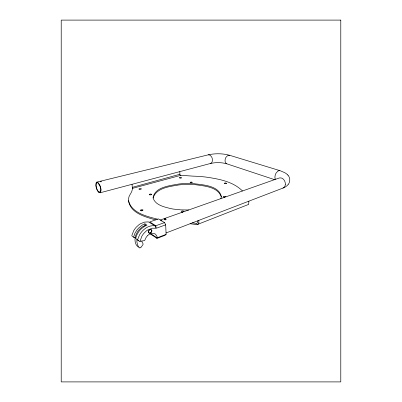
<?xml version="1.0" encoding="UTF-8"?>
<svg xmlns="http://www.w3.org/2000/svg" width="402" height="402" viewBox="0 0 402 402"><rect width="100%" height="100%" fill="white"/><g stroke="black" fill="none" stroke-linecap="round" stroke-linejoin="round"><path stroke-width="0.6" d="M242.476 190.98C232.944 181.408 218.708 178.95 205.869 177.066A135.801 135.801 0 0 0 193.025 176.141L180.905 175.297L132.364 188.402M248.878 201.161L248.727 203.548A2.784 2.784 0 0 1 248.627 204.045M153.097 198.025C156.257 187.709 169.94 186.563 178.996 184.92A84.732 84.732 0 0 1 195.211 184.674C204.246 186.025 217.849 186.754 221.301 196.9M285.34 184.397L285.179 185.362A4.553 4.553 0 0 1 284.355 187.015L283.098 188.025L166.046 232.964M139.64 241.23L140.047 241.316L141.74 236.471A18.452 18.452 0 0 1 143.911 233.296L146.077 231.165A15.201 15.201 0 0 1 147.876 229.894L152.298 228.195L155.845 228.276L155.152 225.844M141.112 247.16L142.911 244.733A1.779 1.779 0 0 0 143.077 244.125L142.921 243.396A4.769 4.769 0 0 1 141.856 241.12M190.146 182.257L190.332 182.659A2.568 2.568 0 0 0 191.754 182.699L191.885 182.699A1.015 1.015 0 0 0 192.161 182.578L192.297 182.367A1.849 1.849 0 0 0 190.216 182.357M149.253 194.337L149.449 194.784A2.603 2.603 0 0 0 150.986 194.784M288.063 184.603L287.948 184.744A9.065 9.065 0 0 1 287.118 185.608L286.008 186.498A14.708 14.708 0 0 1 282.923 188.076M150.167 232.879L150.72 232.567A2.573 2.573 0 0 0 151.459 231.592L151.509 231.467A1.955 1.955 0 0 0 151.624 230.587L150.876 229.547L149.68 229.738A2.392 2.392 0 0 0 149.112 230.175L148.398 231.843A1.452 1.452 0 0 0 149.036 233.029L149.318 233.165A1.236 1.236 0 0 0 149.951 233.215L151.328 232.306A3.206 3.206 0 0 0 151.735 231.577C152.881 229.381 149.454 228.602 148.785 230.612A2.342 2.342 0 0 0 148.509 231.462L148.991 232.793A1.281 1.281 0 0 0 150.157 232.853M140.419 210.085L140.67 210.678A2.688 2.688 0 0 0 142.368 210.633M138.981 188.925L139.172 189.337A2.598 2.598 0 0 0 140.7 189.307A1.452 1.452 0 0 0 141.047 189.211L141.233 188.834M147.765 235.466C150.011 232.909 155.182 232.115 156.72 235.808A5.432 5.432 0 0 1 157.167 237.808L166.111 234.351L165.679 224.824L164.559 222.587L158.433 218.894L149.74 221.934L155.79 225.758L164.559 222.587M157.142 237.838L150.609 233.652M223.623 196.508L223.839 197.015M166.111 234.351L165.152 235.25L157.443 238.24A2.442 2.442 0 0 1 157.041 238.366L150.147 233.858M179.413 177.649L179.588 178.021A2.538 2.538 0 0 0 181.006 178.036M224.416 183.141L224.607 183.563A2.618 2.618 0 0 0 226.04 183.644L226.236 183.624A0.744 0.744 0 0 0 226.512 183.483L226.547 183.252M248.275 204.558L197.633 224.396A1.854 1.854 0 0 0 198.879 222.703M145.082 225.482L142.268 226.909L139.68 229.085A18.025 18.025 0 0 0 137.504 231.803L135.931 234.863A14.447 14.447 0 0 0 135.238 237.291C134.429 241.094 135.444 245.728 139.208 247.612L137.635 245.185L136.921 242.004A11.437 11.437 0 0 1 137.012 239.647M165.679 224.824L156.403 228.23L155.674 225.793M138.278 240.557A2.317 2.317 0 0 0 138.499 240.733L135.851 238.597A1.317 1.317 0 0 1 135.836 237.793L136.896 234.788L138.625 231.864A21.859 21.859 0 0 1 140.851 229.215L144.288 226.437L146.986 225.165L144.941 223.834L142.248 225.09L138.831 227.839A21.572 21.572 0 0 0 136.615 230.467L134.896 233.366L133.846 236.351A1.306 1.306 0 0 0 133.861 237.15L134.183 237.587A0.98 0.98 0 0 0 134.866 237.753L135.142 237.733M160.282 220.01L279.315 177.97L280.933 177.92A4.643 4.643 0 0 1 282.646 178.634L283.224 179.086A6.563 6.563 0 0 1 285.309 184.397M97.013 182.639L96.299 183.438L96.088 185.191A11.769 11.769 0 0 0 97.545 190.337C99.42 194.839 102.093 189.769 100.254 187.081A13.286 13.286 0 0 0 99.671 185.458L97.786 182.809M287.525 174.754A13.08 13.08 0 0 0 284.541 172.574L280.134 170.704L229.612 155.283C222.733 153.398 215.351 153.293 208.392 154.8L96.862 182.101L96.023 183.136L95.847 185.171A13.226 13.226 0 0 0 97.445 190.659M150.996 194.819L151.062 194.799A1.392 1.392 0 0 0 151.393 194.663L151.559 194.246M165.262 219.185L165.383 218.929A0.754 0.754 0 0 0 164.941 218.919L164.87 219.17A0.719 0.719 0 0 0 165.262 219.18M97.425 190.669C99.45 195.191 102.063 191.387 100.721 188.086A14.572 14.572 0 0 0 99.807 185.176L98.314 182.784L96.862 182.101M99.937 192.824L210.738 163.403L211.593 162.745L212.191 161.589A4.553 4.553 0 0 0 212.402 160.142L212.331 159.086A7.035 7.035 0 0 0 211.678 157.026L210.151 155.197L208.392 154.8M132.293 187.367L179.875 174.287L179.81 171.609M181.016 178.066L181.076 178.046A1.06 1.06 0 0 0 181.357 177.935L181.493 177.729A1.844 1.844 0 0 0 179.478 177.744M210.547 163.453C215.884 162.247 221.577 162.328 226.849 163.83L274.561 179.649M100.656 181.312L101.198 181.232M100.701 181.815L101.078 181.774M101.128 181.81L100.822 181.825M140.047 241.316L144.429 240.597A2.241 2.241 0 0 0 144.81 240.205L146.032 237.602A10.437 10.437 0 0 1 147.765 235.466M188.684 209.98L181.031 209.879L173.533 209.105A64.25 64.25 0 0 1 170.935 208.643C164.428 206.99 155.353 205.281 153.077 197.95C154.539 186.835 170.247 185.689 178.975 183.98A85.857 85.857 0 0 1 193.598 183.624C202.829 184.945 218.527 185.327 221.341 196.397A5.688 5.688 0 0 1 220.788 198.633M182.759 212.07L182.619 212.07A2.965 2.965 0 0 0 182.106 212.12M190.096 223.728L196.065 224.532M192.362 222.859L196.06 223.386A1.497 1.497 0 0 0 196.799 223.336M157.549 219.206C146.851 216.341 131.565 213.085 128.519 200.633A8.944 8.944 0 0 1 128.585 198.462C128.901 195.121 131.916 192.854 132.293 189.538A7.347 7.347 0 0 0 132.369 188.593M155.614 219.884C145.363 216.954 130.203 213.166 128.519 200.633M279.827 170.609L277.928 171.011L276.099 173.061A9.115 9.115 0 0 0 275.169 175.393L274.968 176.584A5.99 5.99 0 0 0 275.033 178.272L275.415 179.347M229.612 155.283L227.713 155.564L225.989 157.323A6.764 6.764 0 0 0 225.195 159.373L225.075 160.433A4.367 4.367 0 0 0 225.231 161.87L225.944 163.237L226.849 163.83M164.453 219.763L165.468 219.869A1.477 1.477 0 0 0 165.75 219.799A0.623 0.623 0 0 0 165.931 219.698M145.544 225.783L145.057 225.467L144.941 223.834M131.926 235.944L134.183 237.587M156.785 238.346L156.805 238.195A1.146 1.146 0 0 1 156.981 237.994M287.5 174.78L288.365 175.82M142.951 209.97L142.71 210.527A1.593 1.593 0 0 1 142.383 210.663M132.037 184.292L132.283 187.196M132.318 187.664L132.358 188.257M183.93 211.537C183.719 210.588 180.513 210.889 181.548 211.965A1.754 1.754 0 0 0 181.985 212.105A3.115 3.115 0 0 0 182.538 212.145M197.447 220.909L197.452 222.462A0.899 0.899 0 0 1 197.015 223.236A1.105 1.105 0 0 1 196.839 223.316M198.829 220.376L198.834 222.703M248.506 204.306A0.533 0.533 0 0 1 248.391 204.482M197.543 224.442A3.095 3.095 0 0 1 196.07 224.522M288.48 175.739A7.477 7.477 0 0 1 288.118 184.649M139.64 241.225A2.98 2.98 0 0 1 138.579 240.793M140.996 247.099A1.412 1.412 0 0 1 139.263 247.813M97.008 182.614A1.075 1.075 0 0 1 97.771 182.825M180.905 175.282A1.181 1.181 0 0 1 179.97 174.659A0.894 0.894 0 0 1 179.875 174.287M131.851 235.582A2.075 2.075 0 0 1 131.866 235.421L133.695 230.743A19.964 19.964 0 0 1 136.499 226.944L138.806 224.864A16.572 16.572 0 0 1 140.69 223.633L144.63 222.1L148.428 221.894L155.061 225.829C150.298 224.999 145.579 227.577 142.414 230.974A20.778 20.778 0 0 0 139.559 234.874L137.78 239.2A1.281 1.281 0 0 0 137.916 240.084L137.966 240.18A1.889 1.889 0 0 0 138.283 240.552M160.931 220.386A4.311 4.311 0 0 1 162.001 221.055M164.091 219.532A0.804 0.804 0 0 1 164.222 219.236M164.448 219.16A1.131 1.131 0 0 1 166.227 219.417M141.318 210.799A3.191 3.191 0 0 1 142.097 210.738M224.482 183.242A1.859 1.859 0 0 1 226.517 183.292M224.859 197.191A2.859 2.859 0 0 1 223.829 197.045M140.509 210.196A2.05 2.05 0 0 1 142.921 210.02M149.323 194.427A1.96 1.96 0 0 1 151.524 194.302M139.047 189.01A1.97 1.97 0 0 1 141.182 188.87M223.688 196.603A1.925 1.925 0 0 1 225.904 196.668M340.785 20.1L61.215 20.1L61.215 381.9L340.785 381.9L340.785 20.1"/></g></svg>
